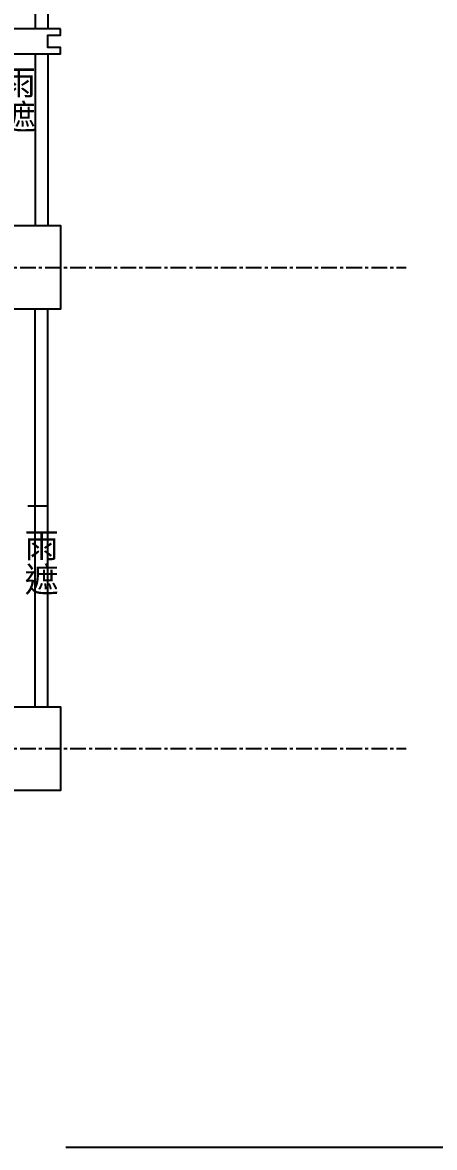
# Model space of a CAD drawing. Header units: millimetres. Extents: x -3377 to 119122, y -22007 to 15479.
# Drawn here: x 67136 to 67629, y 12158 to 13502 of the extents above; entities that cross this region are included whole.
import ezdxf
from ezdxf.enums import TextEntityAlignment as Align

# ---------------------------------------------------------------- set-up
doc = ezdxf.new("R2010")
doc.units = ezdxf.units.MM
doc.header["$LTSCALE"] = 150
doc.header["$MEASUREMENT"] = 0
doc.linetypes.add('CENTER', pattern=[2, 1.25, -0.25, 0.25, -0.25])
doc.linetypes.add('HIDDEN', pattern=[0.375, 0.25, -0.125])
doc.layers.get('0').update_dxf_attribs({"plot": 0})
for name, color, linetype in [('COL', 1, 'Continuous'), ('Duct', 1, 'Continuous'), ('GRID', 5, 'CENTER'), ('TEXT', 2, 'Continuous'), ('WALL', 2, 'Continuous')]:
    doc.layers.add(name, color=color, linetype=linetype)
doc.layers.add('S-ARCH', color=252, linetype='Continuous', plot=False)
doc.styles.add('HHV', font='')
doc.styles.get('HHV').set_extended_font_data('@微軟正黑體')

# ---------------------------------------------------------------- blocks, each defined once
blk = doc.blocks.new('A$C3CD31075')
at = {"color": 252}
for p, q in [((2581.5, -100), (2581.5, -270.5)), ((2596.5, -100), (2596.5, -270.5)), ((2581.5, -300.5), (2581.5, -505)), ((2596.5, -300.5), (2596.5, -505))]:
    blk.add_line(p, q, dxfattribs=at)
at = {"color": 252, "linetype": 'HIDDEN'}
blk.add_line((2516.5, -840), (2596.5, -840), dxfattribs=at)
at = {"color": 252}
for points in [[(2581.5, -1080), (2581.5, -605)], [(2596.5, -1080), (2596.5, -605)]]:
    blk.add_lwpolyline(points, dxfattribs=at)
at = {"layer": 'COL', "color": 252}
for points in [[(2501.5, -505), (2611.5, -505), (2611.5, -605), (2501.5, -605)], [(2501.5, -1080), (2611.5, -1080), (2611.5, -1180), (2501.5, -1180)]]:
    blk.add_lwpolyline(points, close=True, dxfattribs=at)
at = {"layer": 'Duct', "color": 252, "linetype": 'CENTER', "ltscale": 3}
blk.add_lwpolyline([(-2626.8, -1606.5), (-2626.8, -349.3), (-2626.9, 1238.2), (3181.4, 1238.1), (3180.9, -349.4), (3180.5, -1606.5), (198.7, -1606.5)], close=True, dxfattribs=at)
blk.add_lwpolyline([(-2626.8, -1606.5), (-2626.8, -349.3), (-2626.9, 1238.2), (3181.4, 1238.1), (3180.9, -349.4), (3180.5, -1606.5), (198.7, -1606.5)], close=True, dxfattribs=at)
at = {"layer": 'GRID', "color": 252, "ltscale": 0.1}
for p, q in [((-766.7, -555), (3025, -555)), ((-766.7, -1130), (3025, -1130))]:
    blk.add_line(p, q, dxfattribs=at)
at = {"layer": 'WALL', "color": 252}
blk.add_lwpolyline([(2611.5, -270), (2516.5, -270), (2516.5, -300), (2611.5, -300), (2611.5, -292.5), (2596.5, -292.5), (2596.5, -277.5), (2611.5, -277.5)], close=True, dxfattribs=at)
at = {"layer": 'TEXT', "color": 252, "style": 'HHV'}
for p in [(2546.3, -354), (2573.6, -906.9)]:
    blk.add_text('雨遮', height=30, rotation=270, dxfattribs=at).set_placement(p, align=Align.CENTER)
blk = doc.blocks.new('2021-1102')
blk.add_blockref('A$C3CD31075', (52459.6, -1755.9))

msp = doc.modelspace()

# ---------------------------------------------------------------- block references
at = {"layer": 'S-ARCH'}
msp.add_blockref('2021-1102', (12110.4, 15520.27), dxfattribs=at)

doc.saveas('drawing.dxf')
